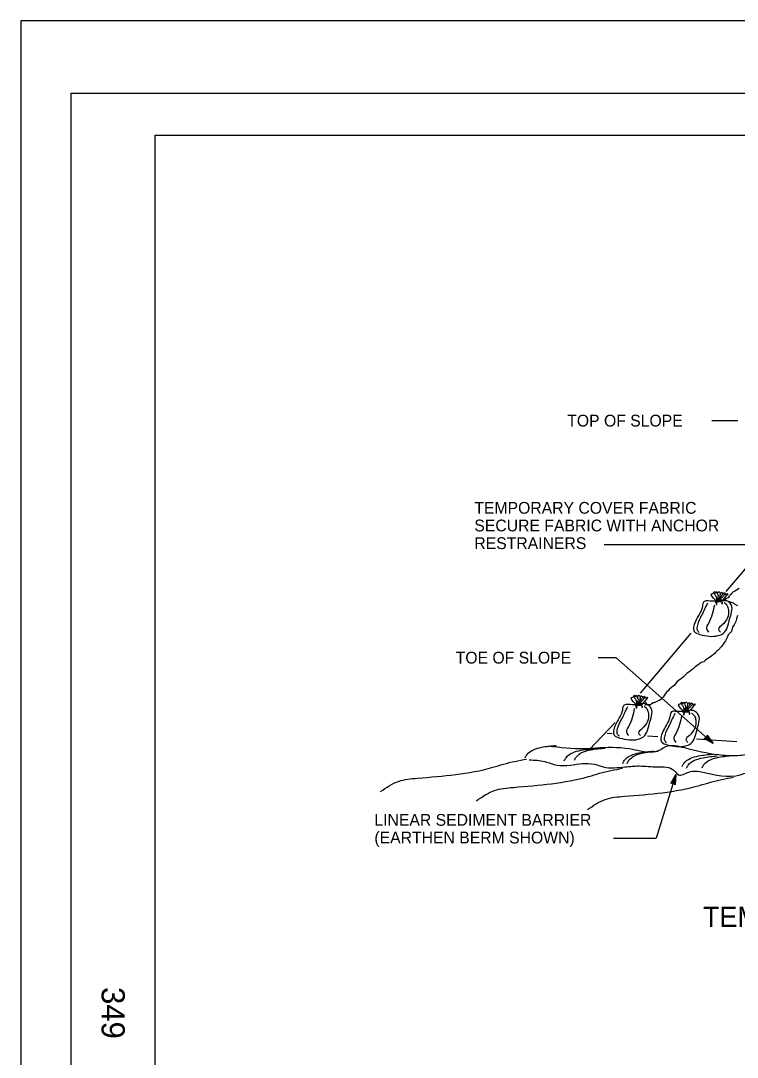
# Model space of a CAD drawing. Extents: x -894 to 866, y -472 to 714.
# Drawn here: x -894 to -468, y 97 to 714 of the extents above; entities that cross this region are included whole.
import ezdxf

# ---------------------------------------------------------------- set-up
doc = ezdxf.new("R2010")
doc.units = 0
for name, color, linetype in [('border_PLOTTING-ELEMENTS', 7, 'Continuous'), ('border_rw_22x34_Cut_Lines', 7, 'Continuous'), ('border_SHEET', 7, 'Continuous'), ('border_WITHIN-BORDER-anno', 7, 'Continuous'), ('temp_CONSTRUCTION', 7, 'Continuous'), ('temp_CONSTRUCTION-anno', 7, 'Continuous')]:
    doc.layers.add(name, color=color, linetype=linetype)

msp = doc.modelspace()

# ---------------------------------------------------------------- linework, layer by layer
at = {"layer": 'border_PLOTTING-ELEMENTS'}
for points in [[(-894.04, -472.44), (865.96, -472.44), (865.96, 713.56), (-894.04, 713.56)], [(-864.04, 670.56), (835.96, 670.56), (835.96, -429.44), (-864.04, -429.44)]]:
    msp.add_lwpolyline(points, close=True, dxfattribs=at)
at = {"layer": 'border_rw_22x34_Cut_Lines'}
msp.add_lwpolyline([(-864.04, 670.56), (835.96, 670.56), (835.96, -429.44), (-864.04, -429.44)], close=True, dxfattribs=at)
at = {"layer": 'border_SHEET'}
for p, q in [((-814.04, 645.56), (810.96, 645.56)), ((-814.04, -404.44), (-814.04, 645.56))]:
    msp.add_line(p, q, dxfattribs=at)
at = {"layer": 'temp_CONSTRUCTION'}
for p, q in [((-452.16, 400.94), (-474.75, 374.2)), ((-495.58, 349.56), (-525.83, 313.77)), ((-540.58, 296.32), (-556.08, 280.12)), ((-545.33, 290.06), (-542.33, 289.86)), ((-521.38, 288.53), (-515.33, 288.15)), ((-492.34, 286.69), (-468.33, 285.16))]:
    msp.add_line(p, q, dxfattribs=at)
for points in [[(-466.93, 375.97), (-468.44, 374.97), (-469.44, 374.47), (-470.44, 373.97), (-471.44, 372.97), (-471.94, 372.47), (-472.94, 371.47), (-473.45, 370.47), (-474.95, 369.97), (-476.45, 368.97), (-476.95, 368.97), (-475.95, 368.97), (-474.95, 368.97), (-473.45, 368.47), (-470.44, 367.47), (-469.94, 366.97), (-467.94, 365.97)], [(-467.94, 359.97), (-468.44, 357.97), (-468.94, 356.47), (-469.94, 354.47), (-470.94, 352.97), (-471.44, 350.47), (-473.45, 348.47), (-473.95, 346.97), (-474.95, 344.97), (-475.95, 343.47), (-476.45, 342.97), (-477.45, 341.47), (-479.46, 339.47), (-479.96, 338.97), (-480.96, 337.97), (-481.46, 337.47), (-483.97, 335.47), (-485.47, 334.47), (-486.97, 333.47), (-487.97, 332.47), (-489.48, 331.97), (-491.48, 330.47), (-492.98, 329.47), (-493.98, 328.47), (-495.99, 326.97), (-497.99, 325.47), (-500, 323.47), (-502, 321.97), (-503.5, 320.97), (-505.51, 318.47), (-507.01, 317.47), (-508.51, 315.97), (-509.01, 315.47), (-510.01, 314.47), (-511.02, 312.97), (-511.52, 312.47), (-512.02, 311.47), (-513.02, 310.47), (-513.52, 309.97), (-514.52, 309.47), (-515.53, 308.97), (-517.53, 307.97), (-518.03, 307.97), (-519.03, 307.47)], [(-519.03, 307.47), (-519.53, 306.97), (-520.03, 306.97), (-520.53, 306.97), (-521.04, 306.97), (-522.04, 306.97), (-522.54, 306.97), (-523.04, 306.97), (-522.54, 306.97), (-522.54, 307.47), (-522.04, 308.47)]]:
    msp.add_lwpolyline(points, dxfattribs=at)
for points in [[(-480.67, 368.48), (-485.36, 368.62), (-487.64, 368.34), (-488.78, 365.35), (-493.05, 356.12), (-493.62, 350.44), (-490.2, 348.73), (-479.53, 348.02), (-476.25, 349.44), (-472.41, 358.39), (-472.27, 367.34), (-477.39, 368.76), (-477.68, 368.48)], [(-480.81, 368.91), (-483.09, 372.88), (-482.09, 373.45), (-481.81, 374.16), (-480.95, 373.17), (-480.52, 374.16), (-479.53, 373.59), (-478.96, 374.3), (-477.96, 373.17), (-477.39, 373.88), (-476.54, 372.88), (-475.68, 373.59), (-475.12, 372.74), (-473.83, 373.03), (-477.39, 368.48), (-477.25, 368.62), (-480.67, 368.76)], [(-482.09, 373.35), (-480.96, 371.84), (-480.36, 369.9), (-480.42, 368.71)], [(-480.36, 373.62), (-479.61, 372.38), (-479.44, 371.3), (-479.55, 370.38), (-479.66, 369.31), (-479.88, 368.88)], [(-478.09, 373.08), (-478.36, 371.79), (-478.53, 370.87), (-478.74, 370.01), (-479.07, 369.25), (-479.23, 368.77)], [(-476.74, 372.86), (-477.28, 371.95), (-477.72, 371.35), (-478.09, 370.76), (-478.47, 370.11), (-478.63, 369.47), (-478.63, 369.09), (-478.69, 368.82)], [(-474.91, 372.65), (-476.04, 371.95), (-476.64, 371.19), (-477.12, 370.76), (-477.55, 370.22), (-477.99, 369.74), (-478.26, 369.2), (-478.47, 368.66)], [(-485.79, 367.34), (-489.21, 360.1), (-491.77, 354.27), (-491.77, 351.15), (-490.63, 349.87)], [(-481.66, 366.21), (-485.22, 355.27), (-486.36, 352.28), (-485.08, 350.15)], [(-480.64, 368.18), (-480.9, 367.95), (-480.28, 367.4), (-480.31, 366.86), (-480.67, 366.72), (-480.59, 366.61), (-480.22, 366.77), (-480.16, 367), (-480.14, 367.27), (-480.22, 367.5), (-480.4, 367.62), (-480.63, 367.76), (-480.78, 367.91), (-480.54, 368.11)], [(-480.64, 368.77), (-480.71, 368.46), (-477.94, 368.27), (-477.06, 367.64), (-477.2, 366.91), (-477.06, 366.93), (-476.89, 367.6), (-477.15, 367.91), (-477.71, 368.31), (-478.33, 368.51), (-479.23, 368.42), (-479.95, 368.28), (-480.51, 368.27), (-480.62, 368.42), (-480.6, 368.55), (-480.5, 368.77)], [(-480.59, 368.62), (-479.18, 368.56), (-478.54, 368.54), (-477.61, 368.46), (-477.28, 368.52)], [(-479.87, 368.59), (-480.39, 368.43), (-480.53, 368.27)], [(-479.25, 368.42), (-479.91, 368.42), (-480.37, 368.24)], [(-475.83, 367.63), (-474.12, 365.92), (-473.26, 363.37), (-477.11, 354.27), (-479.1, 351.72), (-477.96, 350.15)], [(-528.24, 306.89), (-532.94, 307.03), (-535.22, 306.75), (-536.36, 303.77), (-540.63, 294.53), (-541.2, 288.85), (-537.78, 287.14), (-527.1, 286.43), (-523.83, 287.86), (-519.99, 296.81), (-519.84, 305.75), (-524.97, 307.18), (-525.25, 306.89)], [(-528.39, 307.32), (-530.66, 311.3), (-529.67, 311.86), (-529.38, 312.57), (-528.53, 311.58), (-528.1, 312.57), (-527.1, 312.01), (-526.54, 312.72), (-525.54, 311.58), (-524.97, 312.29), (-524.12, 311.3), (-523.26, 312.01), (-522.69, 311.15), (-521.41, 311.44), (-524.97, 306.89), (-524.83, 307.03), (-528.24, 307.18)], [(-529.67, 311.76), (-528.53, 310.25), (-527.94, 308.31), (-527.99, 307.13)], [(-527.94, 312.03), (-527.18, 310.79), (-527.02, 309.71), (-527.13, 308.8), (-527.24, 307.72), (-527.45, 307.29)], [(-525.67, 311.49), (-525.94, 310.2), (-526.1, 309.28), (-526.32, 308.42), (-526.64, 307.66), (-526.81, 307.18)], [(-524.32, 311.28), (-524.86, 310.36), (-525.29, 309.77), (-525.67, 309.17), (-526.05, 308.53), (-526.21, 307.88), (-526.21, 307.5), (-526.26, 307.23)], [(-522.48, 311.06), (-523.62, 310.36), (-524.21, 309.61), (-524.7, 309.17), (-525.13, 308.63), (-525.56, 308.15), (-525.83, 307.61), (-526.05, 307.07)], [(-500.21, 303.3), (-502.49, 307.28), (-501.49, 307.85), (-501.21, 308.56), (-500.36, 307.56), (-499.93, 308.56), (-498.93, 307.99), (-498.36, 308.7), (-497.37, 307.56), (-496.8, 308.27), (-495.94, 307.28), (-495.09, 307.99), (-494.52, 307.13), (-493.24, 307.42), (-496.8, 302.87), (-496.66, 303.01), (-500.07, 303.16)], [(-533.37, 305.75), (-536.78, 298.51), (-539.35, 292.69), (-539.35, 289.56), (-538.21, 288.28)], [(-529.24, 304.62), (-532.8, 293.68), (-533.94, 290.7), (-532.66, 288.57)], [(-528.22, 306.59), (-528.48, 306.36), (-527.86, 305.81), (-527.89, 305.27), (-528.24, 305.13), (-528.17, 305.02), (-527.8, 305.18), (-527.73, 305.41), (-527.72, 305.68), (-527.8, 305.91), (-527.98, 306.03), (-528.21, 306.17), (-528.36, 306.32), (-528.12, 306.53)], [(-528.22, 307.18), (-528.28, 306.87), (-525.52, 306.68), (-524.63, 306.05), (-524.78, 305.33), (-524.63, 305.34), (-524.47, 306.01), (-524.72, 306.32), (-525.29, 306.72), (-525.9, 306.92), (-526.81, 306.83), (-527.53, 306.69), (-528.09, 306.68), (-528.19, 306.83), (-528.18, 306.96), (-528.08, 307.18)], [(-528.17, 307.04), (-526.76, 306.97), (-526.12, 306.95), (-525.19, 306.87), (-524.85, 306.93)], [(-527.45, 307), (-527.96, 306.85), (-528.1, 306.68)], [(-526.82, 306.83), (-527.49, 306.83), (-527.95, 306.65)], [(-523.4, 306.04), (-521.7, 304.33), (-520.84, 301.78), (-524.68, 292.69), (-526.68, 290.13), (-525.54, 288.57)], [(-500.07, 302.87), (-504.77, 303.01), (-507.05, 302.73), (-508.19, 299.75), (-512.46, 290.51), (-513.03, 284.83), (-509.61, 283.13), (-498.93, 282.42), (-495.66, 283.84), (-491.82, 292.79), (-491.67, 301.74), (-496.8, 303.16), (-497.08, 302.87)], [(-501.5, 307.74), (-500.36, 306.23), (-499.77, 304.29), (-499.82, 303.11)], [(-500.05, 302.57), (-500.3, 302.34), (-499.69, 301.79), (-499.71, 301.26), (-500.07, 301.11), (-500, 301), (-499.63, 301.17), (-499.56, 301.4), (-499.55, 301.66), (-499.63, 301.89), (-499.8, 302.01), (-500.03, 302.15), (-500.19, 302.3), (-499.95, 302.51)], [(-500.05, 303.16), (-500.11, 302.85), (-497.35, 302.66), (-496.46, 302.03), (-496.6, 301.31), (-496.46, 301.32), (-496.3, 302), (-496.55, 302.3), (-497.12, 302.7), (-497.73, 302.9), (-498.64, 302.81), (-499.36, 302.67), (-499.92, 302.66), (-500.02, 302.81), (-500.01, 302.94), (-499.91, 303.16)], [(-500, 303.02), (-498.59, 302.95), (-497.95, 302.93), (-497.01, 302.85), (-496.68, 302.92)], [(-499.28, 302.98), (-499.79, 302.83), (-499.93, 302.66)], [(-498.65, 302.81), (-499.32, 302.81), (-499.78, 302.63)], [(-499.77, 308.01), (-499.01, 306.77), (-498.85, 305.69), (-498.96, 304.78), (-499.07, 303.7), (-499.28, 303.27)], [(-497.5, 307.47), (-497.77, 306.18), (-497.93, 305.26), (-498.15, 304.4), (-498.47, 303.65), (-498.63, 303.16)], [(-495.23, 302.02), (-493.52, 300.32), (-492.67, 297.76), (-496.51, 288.67), (-498.51, 286.11), (-497.37, 284.55)], [(-496.15, 307.26), (-496.69, 306.34), (-497.12, 305.75), (-497.5, 305.16), (-497.88, 304.51), (-498.04, 303.86), (-498.04, 303.48), (-498.09, 303.21)], [(-494.31, 307.04), (-495.45, 306.34), (-496.04, 305.59), (-496.53, 305.16), (-496.96, 304.62), (-497.39, 304.13), (-497.66, 303.59), (-497.88, 303.05)], [(-505.2, 301.74), (-508.61, 294.49), (-511.17, 288.67), (-511.17, 285.54), (-510.04, 284.26)], [(-501.07, 300.6), (-504.63, 289.66), (-505.77, 286.68), (-504.48, 284.55)], [(-580.36, 282.47), (-559.09, 280.91), (-549.75, 281.43), (-529.51, 280.4), (-514.46, 279.88), (-510.83, 281.95), (-499.42, 281.43), (-479.18, 277.28), (-468.8, 276.76), (-459.98, 277.8), (-440.27, 279.36), (-426.26, 274.69), (-421.07, 275.72), (-408.61, 274.17), (-391.49, 273.65), (-376.96, 273.65), (-346.87, 273.65), (-328.71, 269.49), (-325.96, 269.11)], [(-594.13, 275.43), (-593.09, 277.25), (-584.27, 281.66), (-575.71, 282.7)], [(-570.89, 273.65), (-569.85, 275.46), (-561.03, 279.88), (-552.47, 280.91)], [(-564.92, 273.91), (-563.89, 275.72), (-555.07, 280.14), (-546.5, 281.17)], [(-536.13, 272.09), (-535.09, 273.91), (-526.27, 278.32), (-517.71, 279.36)], [(-533.53, 272.09), (-532.49, 273.91), (-523.67, 278.32), (-515.11, 279.36)], [(-500.84, 270.27), (-499.81, 272.09), (-490.98, 276.5), (-482.42, 277.54)], [(-680.1, 255.33), (-669.49, 261.4), (-658.11, 263.3), (-613.38, 269.74), (-606.94, 271.64), (-593.29, 274.67)], [(-591.78, 274.17), (-582.44, 273.13), (-575.17, 271.05), (-567.39, 271.05), (-552.86, 271.57), (-547.67, 270.01), (-534.7, 270.01), (-526.4, 270.53), (-515.5, 270.01), (-505.64, 267.94), (-503.05, 265.34), (-496.82, 266.9), (-488.52, 266.9), (-466.21, 265.34), (-462.06, 266.38), (-456.35, 264.3), (-445.45, 263.27), (-439.23, 263.79), (-430.41, 265.34), (-421.59, 263.27), (-414.84, 261.71), (-402.91, 261.71), (-392.53, 263.27), (-386.62, 263.5)], [(-498.25, 269.24), (-497.21, 271.05), (-488.39, 275.46), (-479.83, 276.5)], [(-488.91, 269.5), (-487.87, 271.31), (-479.05, 275.72), (-470.49, 276.76)], [(-623.1, 249.87), (-612.49, 255.93), (-601.12, 257.83), (-556.38, 264.28), (-549.94, 266.17), (-536.29, 269.21)], [(-557.14, 244.56), (-546.53, 250.63), (-535.16, 252.52), (-490.42, 258.97), (-483.98, 260.86), (-470.33, 263.9)]]:
    msp.add_spline(points, degree=3, dxfattribs=at)
at = {"layer": 'temp_CONSTRUCTION-anno'}
for p, q in [((-483.21, 475.83), (-467.7, 475.83)), ((-547.16, 402.17), (-409.88, 402.17)), ((-550.68, 334.92), (-540.23, 334.92)), ((-482.38, 283.98), (-540.23, 334.92)), ((-487.68, 286.9), (-486.22, 287.36)), ((-482.38, 283.98), (-487.68, 286.9)), ((-487.68, 286.9), (-487.68, 286.9)), ((-483.41, 284.88), (-487.27, 287.01)), ((-484.42, 285.78), (-486.92, 287.15)), ((-485.44, 286.68), (-486.51, 287.26)), ((-486.22, 287.36), (-485.94, 288.87)), ((-486.17, 287.68), (-485.44, 286.68)), ((-486.08, 288.05), (-484.42, 285.78)), ((-486.01, 288.47), (-483.4, 284.88)), ((-485.94, 288.87), (-485.94, 288.87)), ((-485.94, 288.87), (-482.38, 283.98)), ((-482.38, 283.98), (-482.38, 283.98)), ((-504.52, 265.38), (-516.26, 227.58)), ((-507.53, 260.13), (-504.52, 265.38)), ((-504.52, 265.38), (-505.02, 259.35)), ((-504.52, 265.38), (-504.52, 265.38)), ((-506.04, 260.49), (-507.53, 260.13)), ((-507.53, 260.13), (-507.53, 260.13)), ((-507.13, 260.23), (-504.92, 264.08)), ((-506.73, 260.34), (-505.33, 262.78)), ((-506.35, 260.41), (-505.73, 261.48)), ((-505.02, 259.35), (-506.04, 260.49)), ((-505.73, 261.48), (-505.83, 260.27)), ((-505.33, 262.78), (-505.57, 259.94)), ((-504.92, 264.07), (-505.29, 259.68)), ((-505.02, 259.35), (-505.02, 259.35)), ((-541.55, 227.58), (-516.26, 227.58))]:
    msp.add_line(p, q, dxfattribs=at)

# ---------------------------------------------------------------- texts
at = {"layer": 'border_WITHIN-BORDER-anno'}
msp.add_text('349', height=13.78, rotation=270, dxfattribs=at).set_placement((-845.95, 139.09))
at = {"layer": 'temp_CONSTRUCTION-anno'}
for s, height, p in [('TOP OF SLOPE', 7, (-569.12, 472.33)), ('TEMPORARY COVER FABRIC', 7, (-624.35, 420.49)), ('SECURE FABRIC WITH ANCHOR', 7, (-624.35, 409.99)), ('RESTRAINERS', 7, (-624.35, 399.49)), ('TOE OF SLOPE', 7, (-635.43, 331.42)), ('LINEAR SEDIMENT BARRIER', 7, (-683.77, 234.98)), ('(EARTHEN BERM SHOWN)', 7, (-683.77, 224.48)), ('TEMPORARY COVER ON SLOPE', 12, (-488.45, 174.84))]:
    msp.add_text(s, height=height, dxfattribs=at).set_placement(p)

doc.saveas('drawing.dxf')
